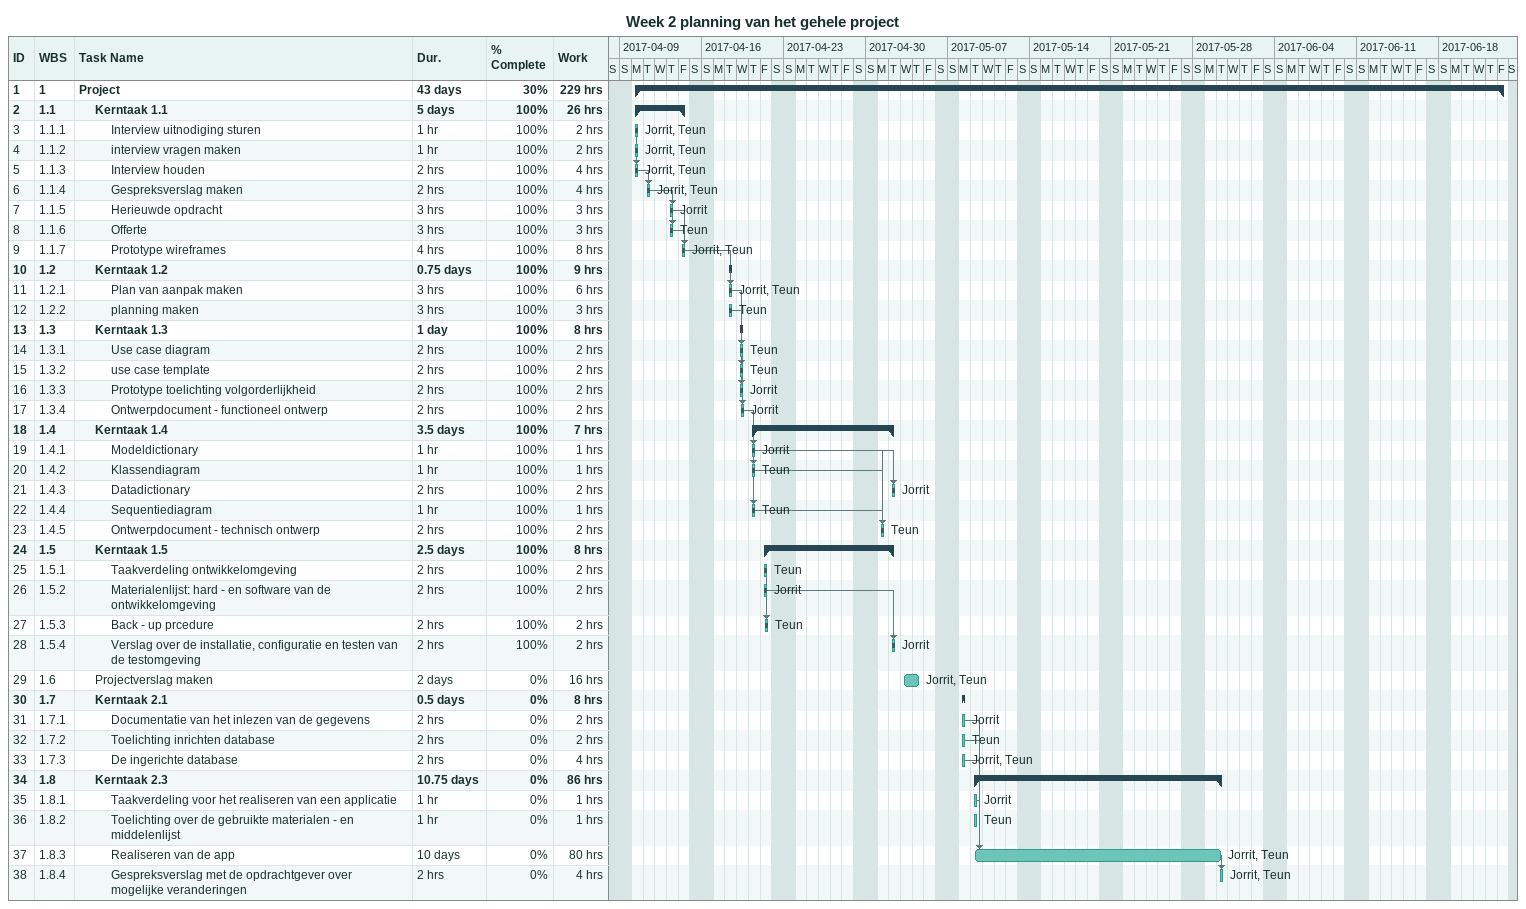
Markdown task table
Week 2 planning van het gehele project

| ID | WBS | Task | Duration | Start | Finish | Predecessors | Resources | % complete | Work (h) |
|---|---|---|---|---|---|---|---|---|---|
| 1 | 1 | **Project** | 43d | 2017-04-10 | 2017-06-23 |  |  | 30 | 229 |
| 2 | 1.1 | **Kerntaak 1.1** | 5d | 2017-04-10 | 2017-04-14 |  |  | 100 | 26 |
| 3 | 1.1.1 | Interview uitnodiging sturen | 1h | 2017-04-10 | 2017-04-10 |  | Jorrit, Teun | 100 | 2 |
| 4 | 1.1.2 | interview vragen maken | 1h | 2017-04-10 | 2017-04-10 |  | Jorrit, Teun | 100 | 2 |
| 5 | 1.1.3 | Interview houden | 2h | 2017-04-10 | 2017-04-10 | 3, 4 | Jorrit, Teun | 100 | 4 |
| 6 | 1.1.4 | Gespreksverslag maken | 2h | 2017-04-11 | 2017-04-11 | 5 | Jorrit, Teun | 100 | 4 |
| 7 | 1.1.5 | Herieuwde opdracht | 3h | 2017-04-13 | 2017-04-13 | 6 | Jorrit | 100 | 3 |
| 8 | 1.1.6 | Offerte | 3h | 2017-04-13 | 2017-04-13 | 6 | Teun | 100 | 3 |
| 9 | 1.1.7 | Prototype wireframes | 4h | 2017-04-14 | 2017-04-14 | 7, 8 | Jorrit, Teun | 100 | 8 |
| 10 | 1.2 | **Kerntaak 1.2** | 0.75d | 2017-04-18 | 2017-04-18 |  |  | 100 | 9 |
| 11 | 1.2.1 | Plan van aanpak maken | 3h | 2017-04-18 | 2017-04-18 | 9 | Jorrit, Teun | 100 | 6 |
| 12 | 1.2.2 | planning maken | 3h | 2017-04-18 | 2017-04-18 |  | Teun | 100 | 3 |
| 13 | 1.3 | **Kerntaak 1.3** | 1d | 2017-04-19 | 2017-04-19 |  |  | 100 | 8 |
| 14 | 1.3.1 | Use case diagram | 2h | 2017-04-19 | 2017-04-19 | 11, 12 | Teun | 100 | 2 |
| 15 | 1.3.2 | use case template | 2h | 2017-04-19 | 2017-04-19 | 14 | Teun | 100 | 2 |
| 16 | 1.3.3 | Prototype toelichting volgorderlijkheid | 2h | 2017-04-19 | 2017-04-19 | 11, 12 | Jorrit | 100 | 2 |
| 17 | 1.3.4 | Ontwerpdocument - functioneel ontwerp | 2h | 2017-04-19 | 2017-04-19 | 14, 15, 16 | Jorrit | 100 | 2 |
| 18 | 1.4 | **Kerntaak 1.4** | 3.5d | 2017-04-20 | 2017-05-02 |  |  | 100 | 7 |
| 19 | 1.4.1 | Modeldictionary | 1h | 2017-04-20 | 2017-04-20 | 17 | Jorrit | 100 | 1 |
| 20 | 1.4.2 | Klassendiagram | 1h | 2017-04-20 | 2017-04-20 | 17 | Teun | 100 | 1 |
| 21 | 1.4.3 | Datadictionary | 2h | 2017-05-02 | 2017-05-02 | 19 | Jorrit | 100 | 2 |
| 22 | 1.4.4 | Sequentiediagram | 1h | 2017-04-20 | 2017-04-20 | 20 | Teun | 100 | 1 |
| 23 | 1.4.5 | Ontwerpdocument - technisch ontwerp | 2h | 2017-05-01 | 2017-05-01 | 19, 20, 22 | Teun | 100 | 2 |
| 24 | 1.5 | **Kerntaak 1.5** | 2.5d | 2017-04-21 | 2017-05-02 |  |  | 100 | 8 |
| 25 | 1.5.1 | Taakverdeling ontwikkelomgeving | 2h | 2017-04-21 | 2017-04-21 |  | Teun | 100 | 2 |
| 26 | 1.5.2 | Materialenlijst: hard - en software van de ontwikkelomgeving | 2h | 2017-04-21 | 2017-04-21 |  | Jorrit | 100 | 2 |
| 27 | 1.5.3 | Back - up prcedure | 2h | 2017-04-21 | 2017-04-21 | 25 | Teun | 100 | 2 |
| 28 | 1.5.4 | Verslag over de installatie, configuratie en testen van de testomgeving | 2h | 2017-05-02 | 2017-05-02 | 26 | Jorrit | 100 | 2 |
| 29 | 1.6 | Projectverslag maken | 2d | 2017-05-03 | 2017-05-04 |  | Jorrit, Teun | 0 | 16 |
| 30 | 1.7 | **Kerntaak 2.1** | 0.5d | 2017-05-08 | 2017-05-08 |  |  | 0 | 8 |
| 31 | 1.7.1 | Documentatie van het inlezen van de gegevens | 2h | 2017-05-08 | 2017-05-08 |  | Jorrit | 0 | 2 |
| 32 | 1.7.2 | Toelichting inrichten database | 2h | 2017-05-08 | 2017-05-08 |  | Teun | 0 | 2 |
| 33 | 1.7.3 | De ingerichte database | 2h | 2017-05-08 | 2017-05-08 |  | Jorrit, Teun | 0 | 4 |
| 34 | 1.8 | **Kerntaak 2.3** | 10.75d | 2017-05-09 | 2017-05-30 |  |  | 0 | 86 |
| 35 | 1.8.1 | Taakverdeling voor het realiseren van een applicatie | 1h | 2017-05-09 | 2017-05-09 |  | Jorrit | 0 | 1 |
| 36 | 1.8.2 | Toelichting over de gebruikte materialen - en middelenlijst | 1h | 2017-05-09 | 2017-05-09 |  | Teun | 0 | 1 |
| 37 | 1.8.3 | Realiseren van de app | 10d | 2017-05-09 | 2017-05-30 | 31, 32, 33, 35 | Jorrit, Teun | 0 | 80 |
| 38 | 1.8.4 | Gespreksverslag met de opdrachtgever over mogelijke veranderingen | 2h | 2017-05-30 | 2017-05-30 | 37 | Jorrit, Teun | 0 | 4 |
